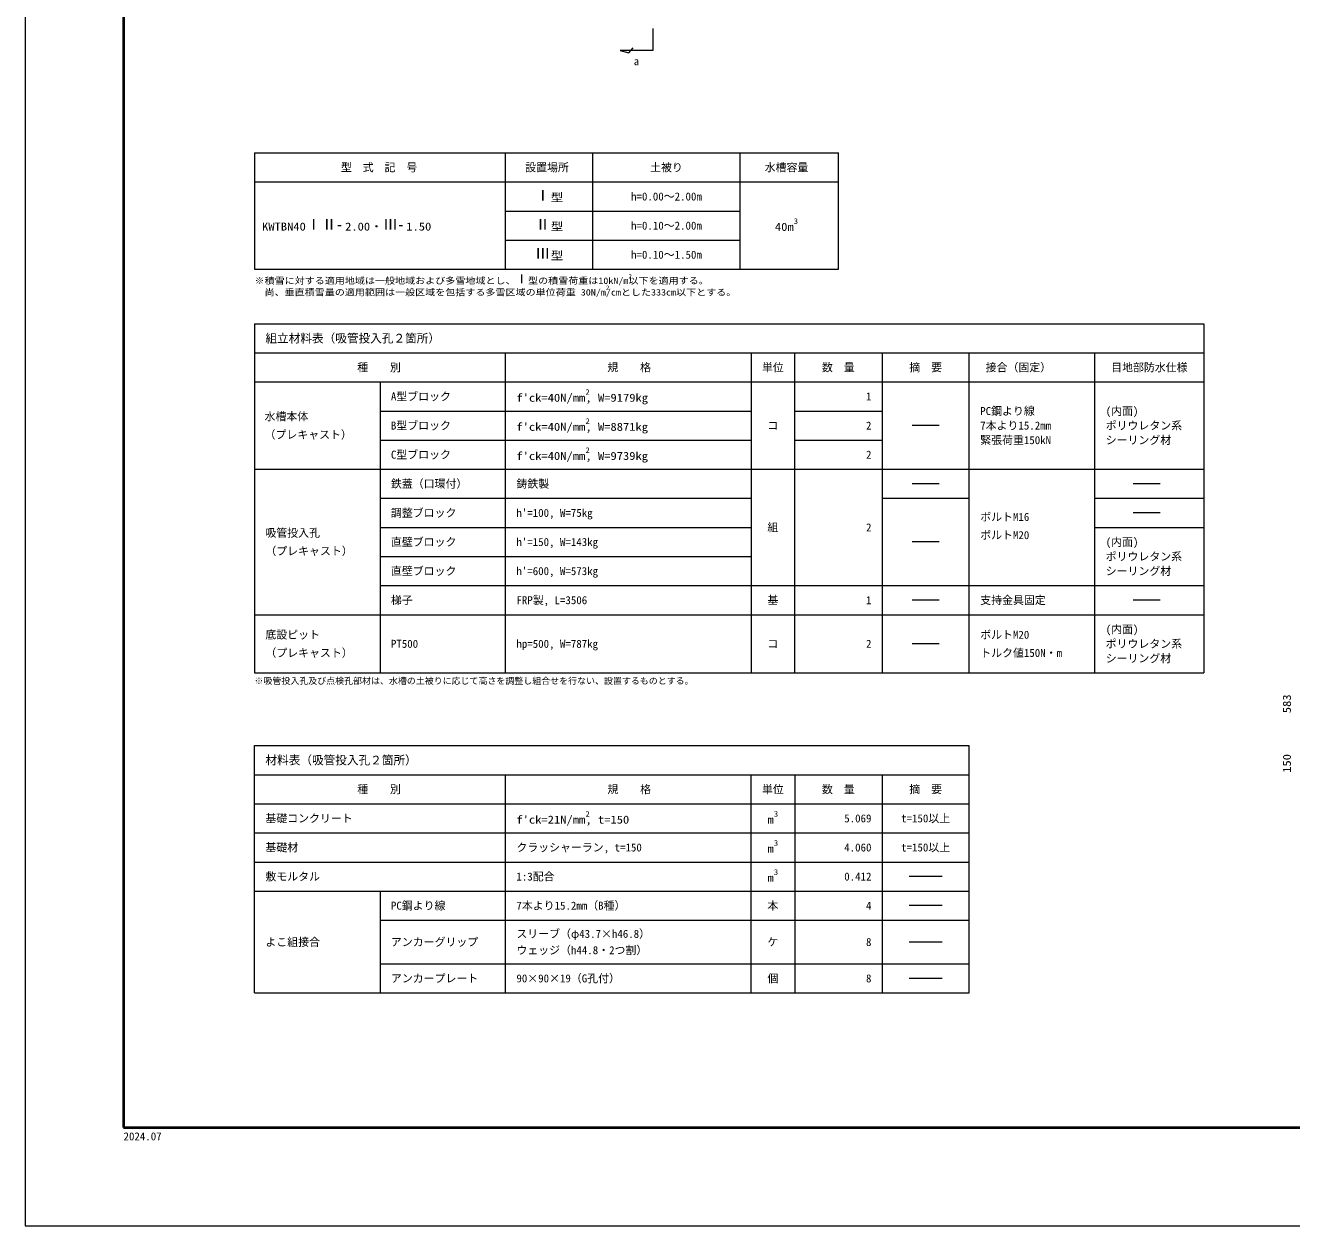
# Model space of a CAD drawing. Units: millimetres at full size; details may follow other scales. Extents: x -75200 to -41600, y 0 to 23760.
# Drawn here: x -75200 to -63596, y 0 to 11002 of the extents above; entities that cross this region are included whole.
import ezdxf
from ezdxf.enums import TextEntityAlignment as Align

# ---------------------------------------------------------------- set-up
doc = ezdxf.new("R2010")
doc.units = ezdxf.units.MM
doc.header["$LTSCALE"] = 80.0044
for name, color, linetype, lineweight in [('Defpoints_5', 4, 'Continuous', 13), ('図枠', 1, 'Continuous', 40), ('寸法', 6, 'Continuous', 13), ('文字', 2, 'Continuous', 13)]:
    doc.layers.add(name, color=color, linetype=linetype, lineweight=lineweight)
doc.styles.add('ＭＳ ゴシック', font='')
doc.styles.add('ＭＳ Ｐゴシック', font='')
doc.styles.get('ＭＳ ゴシック').set_extended_font_data('MS Gothic')
doc.styles.get('ＭＳ Ｐゴシック').set_extended_font_data('MS PGothic')

msp = doc.modelspace()

# ---------------------------------------------------------------- linework, layer by layer
at = {"layer": 'Defpoints_5'}
msp.add_lwpolyline([(-75200, 0), (-41600, 0), (-41600, 23760), (-75200, 23760)], close=True, dxfattribs=at)
at = {"layer": '図枠'}
msp.add_lwpolyline([(-74300, 900), (-42500, 900), (-42500, 22860), (-74300, 22860)], close=True, dxfattribs=at)
at = {"layer": '寸法'}
msp.add_lwpolyline([(-69450, 10972.5), (-69450, 10772.5), (-69750, 10772.5), (-69670, 10749.5), (-69630, 10797.5)], dxfattribs=at)
at = {"layer": '文字', "color": 3}
for p, q in [((-73100, 9833.33), (-73100, 8766.67)), ((-73100, 9833.33), (-67750, 9833.33)), ((-70800, 8766.67), (-70800, 9833.33)), ((-70000, 8766.67), (-70000, 9833.33)), ((-68650, 8766.67), (-68650, 9833.33)), ((-67750, 8766.67), (-67750, 9833.33)), ((-73100, 9566.67), (-67750, 9566.67)), ((-73100, 8766.67), (-67750, 8766.67)), ((-73100, 8267), (-64400, 8267)), ((-73100, 8267), (-73100, 5066.67)), ((-64400, 8267), (-64400, 5066.67)), ((-73100, 8000.33), (-64400, 8000.33)), ((-70800, 5066.67), (-70800, 8000.33)), ((-68550, 8000.33), (-68550, 5066.67)), ((-68150, 5066.67), (-68150, 8000.33)), ((-67350, 8000.33), (-67350, 5066.67)), ((-66550, 5066.67), (-66550, 8000.33)), ((-65400, 5066.67), (-65400, 8000.33)), ((-73100, 7733.67), (-64400, 7733.67)), ((-71950, 7733.67), (-71950, 5066.67)), ((-73100, 6933.67), (-64400, 6933.67)), ((-73100, 5600), (-64400, 5600)), ((-73100, 5066.67), (-64400, 5066.67)), ((-73100, 2133), (-73100, 4400)), ((-73100, 4400), (-66550, 4400)), ((-66550, 2133), (-66550, 4400)), ((-73100, 4133.33), (-66550, 4133.33)), ((-70800, 2133), (-70800, 4133.33)), ((-68550, 2133), (-68550, 4133.33)), ((-68150, 4133.33), (-68150, 2133)), ((-67350, 4133.33), (-67350, 2133)), ((-73100, 3866.67), (-66550, 3866.67)), ((-73100, 3600), (-66550, 3600)), ((-73100, 3333.33), (-66550, 3333.33)), ((-73100, 3066.67), (-66550, 3066.67)), ((-71950, 3066.67), (-71950, 2133)), ((-73100, 2133), (-66550, 2133))]:
    msp.add_line(p, q, dxfattribs=at)
at = {"layer": '文字', "color": 4}
for p, q in [((-70800, 9300), (-70000, 9300)), ((-70000, 9300), (-68650, 9300)), ((-70800, 9033.33), (-70000, 9033.33)), ((-70000, 9033.33), (-68650, 9033.33)), ((-71950, 7467), (-68550, 7467)), ((-68150, 7467), (-67350, 7467)), ((-71950, 7200.33), (-68550, 7200.33)), ((-68150, 7200.33), (-67350, 7200.33)), ((-71950, 6667), (-68550, 6667)), ((-67350, 6667), (-66550, 6667)), ((-65400, 6667), (-64400, 6667)), ((-71950, 6400), (-68550, 6400)), ((-65400, 6400), (-64400, 6400)), ((-71950, 6133.33), (-68550, 6133.33)), ((-71950, 5866.67), (-64400, 5866.67)), ((-71950, 2800), (-66550, 2800)), ((-71950, 2400), (-66550, 2400))]:
    msp.add_line(p, q, dxfattribs=at)
at = {"layer": '文字'}
for p, q in [((-66825, 7333.67), (-67075, 7333.67)), ((-66825, 6800.33), (-67075, 6800.33)), ((-64800, 6800.33), (-65050, 6800.33)), ((-64800, 6533.67), (-65050, 6533.67)), ((-66825, 6266.67), (-67075, 6266.67)), ((-66825, 5733.33), (-67075, 5733.33)), ((-64800, 5733.33), (-65050, 5733.33)), ((-66825, 5333.33), (-67075, 5333.33)), ((-66800, 3200), (-67100, 3200)), ((-66800, 2933.33), (-67100, 2933.33)), ((-66800, 2600), (-67100, 2600)), ((-66800, 2266.67), (-67100, 2266.67))]:
    msp.add_line(p, q, dxfattribs=at)

# ---------------------------------------------------------------- texts
at = {"layer": '寸法', "color": 3, "style": 'ＭＳ ゴシック'}
msp.add_text('a', height=73.31, dxfattribs=at).set_placement((-69600, 10614.5), align=Align.BOTTOM_CENTER)
at = {"layer": '寸法', "style": 'ＭＳ ゴシック', "width": 1.15}
for s, p in [('583', (-63640, 4783.5)), ('150', (-63640, 4237))]:
    msp.add_text(s, height=73.31, rotation=90, dxfattribs=at).set_placement(p, align=Align.MIDDLE_CENTER)
at = {"layer": '文字', "style": 'ＭＳ ゴシック'}
for s, p in [('水槽容量', (-68225, 9700)), ('型\u3000式\u3000記\u3000号', (-71958.33, 9700)), ('設置場所', (-70419.56, 9700)), ('土被り', (-69325, 9700)), ('h=0.00～2.00m', (-69325, 9433.33)), ('h=0.10～2.00m', (-69325, 9166.67)), ('h=0.10～1.50m', (-69325, 8900)), ('種\u3000\u3000別', (-71958.33, 7867)), ('規\u3000\u3000格', (-69666.67, 7867)), ('単位', (-68350, 7867)), ('数\u3000量', (-67750, 7867)), ('摘\u3000要', (-66950, 7867)), ('接合（固定）', (-66100, 7867)), ('目地部防水仕様', (-64900, 7867)), ('コ', (-68350, 7333.67)), ('組', (-68350, 6400)), ('基', (-68350, 5733.33)), ('コ', (-68350, 5333.33)), ('種\u3000\u3000別', (-71958.33, 4000)), ('規\u3000\u3000格', (-69666.67, 4000)), ('単位', (-68350, 4000)), ('数\u3000量', (-67750, 4000)), ('摘\u3000要', (-66950, 4000)), ('t=150以上', (-66950, 3733.33)), ('t=150以上', (-66950, 3466.67)), ('本', (-68350, 2933.33)), ('ケ', (-68350, 2600)), ('個', (-68350, 2266.67))]:
    msp.add_text(s, height=73.31, dxfattribs=at).set_placement(p, align=Align.MIDDLE_CENTER)
at = {"layer": '文字'}
for s, height, style, width, p in [('Ⅰ', 98.97, 'ＭＳ Ｐゴシック', 1.05, (-70529.25, 9365.83)), ('型', 73.31, 'ＭＳ ゴシック', 1.15, (-70385.75, 9365.83)), ('KWTBN40', 73.31, 'ＭＳ ゴシック', 1.15, (-73030.79, 9099.17)), ('ⅠⅡ-', 98.97, 'ＭＳ Ｐゴシック', 1.05, (-72628.29, 9099.17)), ('2.00・', 73.31, 'ＭＳ ゴシック', 1.15, (-72269.54, 9099.17)), ('Ⅲ-', 98.97, 'ＭＳ Ｐゴシック', 1.05, (-71924.54, 9099.17)), ('1.50', 73.31, 'ＭＳ ゴシック', 1.15, (-71709.29, 9099.17)), ('Ⅱ', 98.97, 'ＭＳ Ｐゴシック', 1.05, (-70529.25, 9099.17)), ('型', 73.31, 'ＭＳ ゴシック', 1.15, (-70385.75, 9099.17)), ('40m', 73.31, 'ＭＳ ゴシック', 1.15, (-68331.38, 9096.67)), ('3', 51.32, 'ＭＳ ゴシック', 1.15, (-68158.88, 9166.67)), ('Ⅲ', 98.97, 'ＭＳ Ｐゴシック', 1.05, (-70529.25, 8832.5)), ('型', 73.31, 'ＭＳ ゴシック', 1.15, (-70385.75, 8832.5)), ('2', 51.32, 'ＭＳ ゴシック', 1.15, (-70067.5, 7600.33)), ("f'ck=40N/mm", 73.31, 'ＭＳ ゴシック', 1.15, (-70700, 7530.33)), (', W=9179kg', 73.31, 'ＭＳ ゴシック', 1.15, (-70067.5, 7530.33)), ("f'ck=40N/mm", 73.31, 'ＭＳ ゴシック', 1.15, (-70700, 7263.67)), ('2', 51.32, 'ＭＳ ゴシック', 1.15, (-70067.5, 7333.67)), (', W=8871kg', 73.31, 'ＭＳ ゴシック', 1.15, (-70067.5, 7263.67)), ("f'ck=40N/mm", 73.31, 'ＭＳ ゴシック', 1.15, (-70700, 6997)), ('2', 51.32, 'ＭＳ ゴシック', 1.15, (-70067.5, 7067)), (', W=9739kg', 73.31, 'ＭＳ ゴシック', 1.15, (-70067.5, 6997)), ("f'ck=21N/mm", 73.31, 'ＭＳ ゴシック', 1.15, (-70700, 3663.33)), ('2', 51.32, 'ＭＳ ゴシック', 1.15, (-70067.5, 3733.33)), (', t=150', 73.31, 'ＭＳ ゴシック', 1.15, (-70067.5, 3663.33)), ('m', 73.31, 'ＭＳ ゴシック', 1.15, (-68398.88, 3663.33)), ('3', 51.32, 'ＭＳ ゴシック', 1.15, (-68341.38, 3733.33)), ('3', 51.32, 'ＭＳ ゴシック', 1.15, (-68341.38, 3466.67)), ('m', 73.31, 'ＭＳ ゴシック', 1.15, (-68398.88, 3396.67)), ('3', 51.32, 'ＭＳ ゴシック', 1.15, (-68341.38, 3200)), ('m', 73.31, 'ＭＳ ゴシック', 1.15, (-68398.88, 3130))]:
    msp.add_text(s, height=height, dxfattribs=dict(at, style=style, width=width)).set_placement(p, align=Align.BOTTOM_LEFT)
at = {"layer": '文字', "color": 4}
for s, height, style, width, p in [('Ⅰ', 79.18, 'ＭＳ Ｐゴシック', 1.05, (-70708, 8614.67)), ('2', 41.06, 'ＭＳ ゴシック', 1.15, (-69673.2, 8670.67)), ('※積雪に対する適用地域は一般地域および多雪地域とし、', 58.65, 'ＭＳ ゴシック', 1.15, (-73100, 8614.67)), ('\u3000尚、垂直積雪量の適用範囲は一般区域を包括する多雪区域の単位荷重 30N/m', 58.65, 'ＭＳ ゴシック', 1.15, (-73100, 8508.27)), ('型の積雪荷重は10kN/m', 58.65, 'ＭＳ ゴシック', 1.15, (-70593.2, 8614.67)), ('2', 41.06, 'ＭＳ ゴシック', 1.15, (-69880, 8564.27)), ('/cmとした333cm以下とする。', 58.65, 'ＭＳ ゴシック', 1.15, (-69880, 8508.27)), ('以下を適用する。', 58.65, 'ＭＳ ゴシック', 1.15, (-69673.2, 8614.67))]:
    msp.add_text(s, height=height, dxfattribs=dict(at, style=style, width=width)).set_placement(p, align=Align.BOTTOM_LEFT)
at = {"layer": '文字', "style": 'ＭＳ ゴシック'}
for s, height, p in [('組立材料表（吸管投入孔２箇所）', 78.2, (-73000, 8133.67)), ('A型ブロック', 73.31, (-71850, 7600.33)), ('水槽本体', 73.31, (-73007.83, 7417)), ('PC鋼より線', 73.31, (-66450, 7467)), ('(内面)', 73.31, (-65300, 7467)), ('B型ブロック', 73.31, (-71850, 7333.67)), ('7本より15.2mm', 73.31, (-66450, 7333.67)), ('ポリウレタン系', 73.31, (-65300, 7333.67)), ('（プレキャスト）', 73.31, (-73007.83, 7250.33)), ('緊張荷重150kN', 73.31, (-66450, 7200.33)), ('シーリング材', 73.31, (-65300, 7200.33)), ('C型ブロック', 73.31, (-71850, 7067)), ('鉄蓋（口環付）', 73.31, (-71850, 6800.33)), ('鋳鉄製', 73.31, (-70700, 6800.33)), ('調整ブロック', 73.31, (-71850, 6533.67)), ("h'=100, W=75kg", 73.31, (-70700, 6533.67)), ('吸管投入孔', 73.31, (-73000, 6350)), ('直壁ブロック', 73.31, (-71850, 6266.67)), ("h'=150, W=143kg", 73.31, (-70700, 6266.67)), ('(内面)', 73.31, (-65300, 6266.67)), ('（プレキャスト）', 73.31, (-73000, 6183.33)), ('ポリウレタン系', 73.31, (-65300, 6133.33)), ('直壁ブロック', 73.31, (-71850, 6000)), ("h'=600, W=573kg", 73.31, (-70700, 6000)), ('シーリング材', 73.31, (-65300, 6000)), ('梯子', 73.31, (-71850, 5733.33)), ('FRP製, L=3506', 73.31, (-70700, 5733.33)), ('支持金具固定', 73.31, (-66450, 5733.33)), ('底設ピット', 73.31, (-73000, 5416.67)), ('ボルトM20', 73.31, (-66450, 5416.67)), ('(内面)', 73.31, (-65300, 5466.67)), ('PT500', 73.31, (-71850, 5333.33)), ('hp=500, W=787kg', 73.31, (-70700, 5333.33)), ('ポリウレタン系', 73.31, (-65300, 5333.33)), ('（プレキャスト）', 73.31, (-73000, 5250)), ('トルク値150N・m', 73.31, (-66450, 5250)), ('シーリング材', 73.31, (-65300, 5200)), ('材料表（吸管投入孔２箇所）', 78.2, (-73000, 4266.67)), ('基礎コンクリート', 73.31, (-73000, 3733.33)), ('基礎材', 73.31, (-73000, 3466.67)), ('クラッシャーラン, t=150', 73.31, (-70700, 3466.67)), ('敷モルタル', 73.31, (-73000, 3200)), ('1:3配合', 73.31, (-70700, 3200)), ('PC鋼より線', 73.31, (-71850, 2933.33)), ('7本より15.2mm（B種）', 73.31, (-70700, 2933.33)), ('スリーブ（φ43.7×h46.8）', 73.31, (-70700, 2675)), ('よこ組接合', 73.31, (-73000, 2599.83)), ('アンカーグリップ', 73.31, (-71850, 2600)), ('ウェッジ（h44.8・2つ割）', 73.31, (-70700, 2525)), ('アンカープレート', 73.31, (-71850, 2266.67)), ('90×90×19（G孔付）', 73.31, (-70700, 2266.67))]:
    msp.add_text(s, height=height, dxfattribs=at).set_placement(p, align=Align.MIDDLE_LEFT)
for s, p in [('1', (-67446.67, 7600.33)), ('2', (-67446.67, 7333.67)), ('2', (-67446.67, 7067)), ('2', (-67446.67, 6400)), ('1', (-67446.67, 5733.33)), ('2', (-67446.67, 5333.33)), ('5.069', (-67446.67, 3733.33)), ('4.060', (-67446.67, 3466.67)), ('0.412', (-67446.67, 3200)), ('4', (-67446.67, 2933.33)), ('8', (-67446.67, 2600)), ('8', (-67446.67, 2266.67))]:
    msp.add_text(s, height=73.31, dxfattribs=at).set_placement(p, align=Align.MIDDLE_RIGHT)
for s, p in [('ボルトM16', (-66450, 6533.33)), ('ボルトM20', (-66450, 6366.67))]:
    msp.add_text(s, height=73.31, dxfattribs=at).set_placement(p, align=Align.TOP_LEFT)
at = {"layer": '文字', "color": 4, "style": 'ＭＳ ゴシック'}
msp.add_text('※吸管投入孔及び点検孔部材は、水槽の土被りに応じて高さを調整し組合せを行ない、設置するものとする。', height=58.65, dxfattribs=at).set_placement((-73100, 4946.67), align=Align.BOTTOM_LEFT)
at = {"layer": '文字', "style": 'ＭＳ ゴシック'}
msp.add_text('2024.07', height=73.31, dxfattribs=at).set_placement((-74300, 760), align=Align.BOTTOM_LEFT)

doc.saveas('drawing.dxf')
